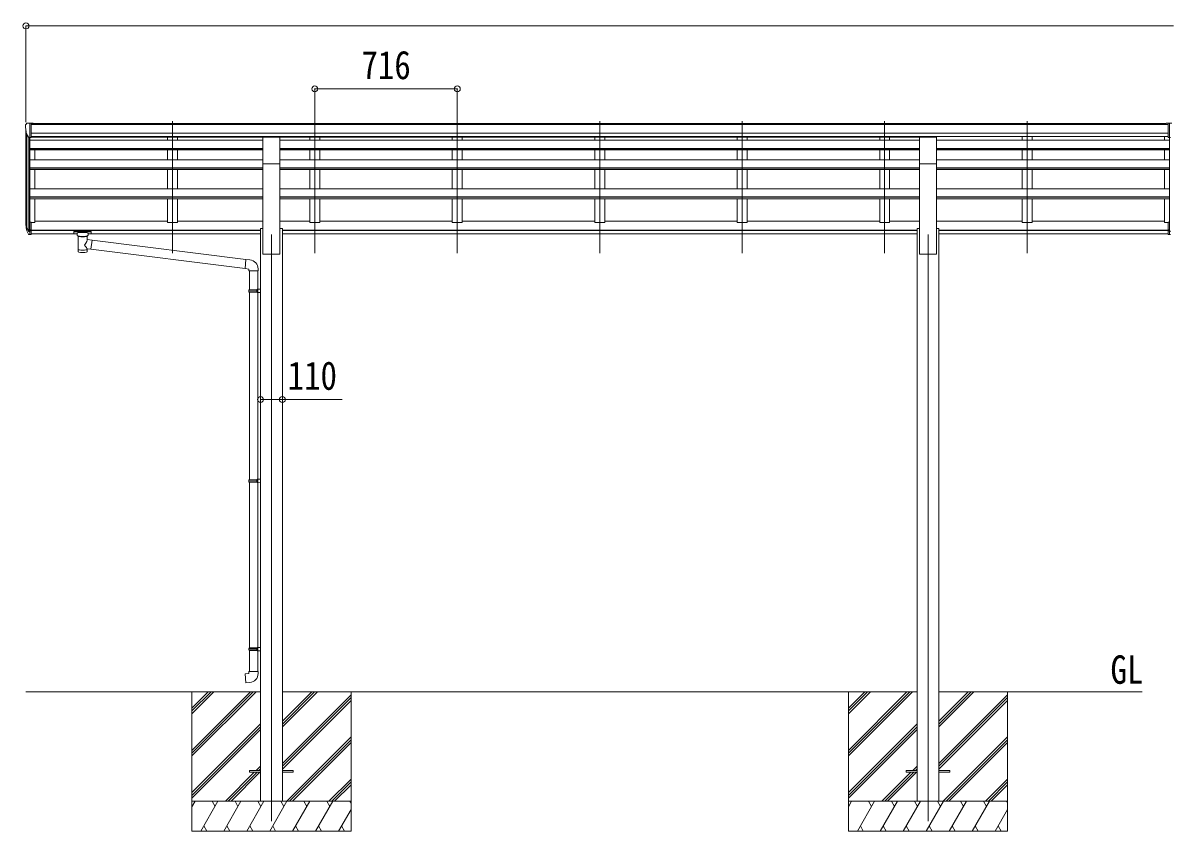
# Model space of a CAD drawing. Units: millimetres at full size, sheet at 1:30. Extents: x -8385 to 8479, y -5853 to 5787.
# Drawn here: x -241 to 5525, y -3666 to 397 of the extents above; entities that cross this region are included whole.
import ezdxf
from ezdxf.enums import TextEntityAlignment as Align

# ---------------------------------------------------------------- set-up
doc = ezdxf.new("R2010")
doc.units = ezdxf.units.MM
doc.header["$LTSCALE"] = 30
doc.header["$PDMODE"] = 32
doc.header["$PDSIZE"] = 30
for name, color, linetype, lineweight in [('0-0_0', 7, 'Continuous', 9), ('0-1_本体', 4, 'Continuous', 9), ('0-2_部品', 7, 'Continuous', 9), ('0-8_PARTS2', 2, 'Continuous', 9), ('0-A_寸法', 6, 'Continuous', 9)]:
    doc.layers.add(name, color=color, linetype=linetype, lineweight=lineweight)
doc.styles.add('ＭＳ ゴシック', font='')
doc.styles.get('ＭＳ ゴシック').set_extended_font_data('MS Gothic')

msp = doc.modelspace()

# ---------------------------------------------------------------- linework, layer by layer
at = {"layer": '0-0_0'}
for p, q in [((-225.87, -2966.27), (953.13, -2966.27)), ((608.13, -2966.27), (608.13, -3666.27)), ((608.13, -3260.44), (902.31, -2966.27)), ((608.13, -3274.59), (916.45, -2966.27)), ((608.13, -3288.73), (930.6, -2966.27)), ((608.13, -3076.6), (718.46, -2966.27)), ((608.13, -3062.46), (704.32, -2966.27)), ((608.13, -3048.31), (690.18, -2966.27)), ((1063.13, -3113.81), (1210.68, -2966.27)), ((1063.13, -3142.1), (1238.96, -2966.27)), ((1063.13, -3127.95), (1224.82, -2966.27)), ((1063.13, -2966.27), (4253.13, -2966.27)), ((1063.13, -3325.94), (1408.13, -2980.95)), ((1063.13, -3340.08), (1408.13, -2995.09)), ((1408.13, -2966.27), (1408.13, -3666.27)), ((3908.13, -2966.27), (3908.13, -3666.27)), ((3908.13, -3260.44), (4202.31, -2966.27)), ((3908.13, -3274.59), (4216.45, -2966.27)), ((3908.13, -3288.73), (4230.6, -2966.27)), ((3908.13, -3076.6), (4018.46, -2966.27)), ((3908.13, -3062.46), (4004.32, -2966.27)), ((3908.13, -3048.31), (3990.18, -2966.27)), ((4363.13, -2966.27), (5384.13, -2966.27)), ((4363.13, -3142.1), (4538.96, -2966.27)), ((4363.13, -3127.95), (4524.82, -2966.27)), ((4363.13, -3113.81), (4510.68, -2966.27)), ((4363.13, -3325.94), (4708.13, -2980.95)), ((4363.13, -3340.08), (4708.13, -2995.09)), ((4708.13, -2966.27), (4708.13, -3666.27)), ((1063.13, -3354.23), (1408.13, -3009.23)), ((4363.13, -3354.23), (4708.13, -3009.23)), ((608.13, -3472.57), (953.13, -3127.58)), ((608.13, -3486.72), (953.13, -3141.72)), ((608.13, -3500.86), (953.13, -3155.86)), ((3908.13, -3472.57), (4253.13, -3127.58)), ((3908.13, -3486.72), (4253.13, -3141.72)), ((3908.13, -3500.86), (4253.13, -3155.86)), ((1084.94, -3516.27), (1408.13, -3193.08)), ((1099.08, -3516.27), (1408.13, -3207.22)), ((1113.23, -3516.27), (1408.13, -3221.36)), ((4384.94, -3516.27), (4708.13, -3193.08)), ((4399.08, -3516.27), (4708.13, -3207.22)), ((4413.23, -3516.27), (4708.13, -3221.36)), ((931.07, -3361.77), (953.13, -3339.71)), ((4231.07, -3361.77), (4253.13, -3339.71)), ((776.57, -3516.27), (922.07, -3370.77)), ((790.72, -3516.27), (936.22, -3370.77)), ((804.86, -3516.27), (950.36, -3370.77)), ((945.22, -3361.77), (953.13, -3353.85)), ((4076.57, -3516.27), (4222.07, -3370.77)), ((4090.72, -3516.27), (4236.22, -3370.77)), ((4104.86, -3516.27), (4250.36, -3370.77)), ((4245.22, -3361.77), (4253.13, -3353.85)), ((1297.07, -3516.27), (1408.13, -3405.21)), ((1311.22, -3516.27), (1408.13, -3419.35)), ((1325.36, -3516.27), (1408.13, -3433.49)), ((4597.07, -3516.27), (4708.13, -3405.21)), ((4611.22, -3516.27), (4708.13, -3419.35)), ((4625.36, -3516.27), (4708.13, -3433.49)), ((1408.13, -3516.27), (608.13, -3516.27)), ((608.13, -3543.77), (624.01, -3516.27)), ((652.88, -3666.27), (739.48, -3516.27)), ((724.48, -3542.25), (709.48, -3516.27)), ((768.35, -3666.27), (854.95, -3516.27)), ((839.95, -3542.25), (824.95, -3516.27)), ((883.82, -3666.27), (970.42, -3516.27)), ((955.42, -3542.25), (940.42, -3516.27)), ((999.29, -3666.27), (1085.89, -3516.27)), ((1070.89, -3542.25), (1055.89, -3516.27)), ((1114.76, -3666.27), (1201.36, -3516.27)), ((1186.36, -3542.25), (1171.36, -3516.27)), ((1230.23, -3666.27), (1316.83, -3516.27)), ((1286.83, -3516.27), (1301.83, -3542.25)), ((1402.3, -3516.27), (1408.13, -3526.37)), ((4708.13, -3516.27), (3908.13, -3516.27)), ((3908.13, -3543.77), (3924.01, -3516.27)), ((3952.88, -3666.27), (4039.48, -3516.27)), ((4024.48, -3542.25), (4009.48, -3516.27)), ((4068.35, -3666.27), (4154.95, -3516.27)), ((4139.95, -3542.25), (4124.95, -3516.27)), ((4183.82, -3666.27), (4270.42, -3516.27)), ((4255.42, -3542.25), (4240.42, -3516.27)), ((4299.29, -3666.27), (4385.89, -3516.27)), ((4370.89, -3542.25), (4355.89, -3516.27)), ((4414.76, -3666.27), (4501.36, -3516.27)), ((4486.36, -3542.25), (4471.36, -3516.27)), ((4530.23, -3666.27), (4616.83, -3516.27)), ((4586.83, -3516.27), (4601.83, -3542.25)), ((4702.3, -3516.27), (4708.13, -3526.37)), ((1345.7, -3666.27), (1408.13, -3558.13)), ((4645.7, -3666.27), (4708.13, -3558.13)), ((608.13, -3666.27), (1408.13, -3666.27)), ((667.88, -3640.29), (682.87, -3666.27)), ((783.35, -3640.29), (798.35, -3666.27)), ((898.82, -3640.29), (913.82, -3666.27)), ((1014.29, -3640.29), (1029.29, -3666.27)), ((1129.76, -3640.29), (1144.76, -3666.27)), ((1245.23, -3640.29), (1260.23, -3666.27)), ((1360.7, -3640.29), (1375.7, -3666.27)), ((3908.13, -3666.27), (4708.13, -3666.27)), ((3967.88, -3640.29), (3982.87, -3666.27)), ((4083.35, -3640.29), (4098.35, -3666.27)), ((4198.82, -3640.29), (4213.82, -3666.27)), ((4314.29, -3640.29), (4329.29, -3666.27)), ((4429.76, -3640.29), (4444.76, -3666.27)), ((4545.23, -3640.29), (4560.23, -3666.27)), ((4660.7, -3640.29), (4675.7, -3666.27))]:
    msp.add_line(p, q, dxfattribs=at)
at = {"layer": '0-1_本体'}
for p, q in [((-199.37, -107.84), (5505.63, -107.84)), ((-199.37, -113.2), (5515.63, -113.2)), ((-225.87, -607), (-225.87, -144.59)), ((-221.59, -163.39), (-221.59, -631.26)), ((-199.37, -156.72), (5515.63, -156.72)), ((-211.87, -178.75), (-211.87, -649.26)), ((-205.87, -178.22), (-205.87, -604.83)), ((965.63, -192.62), (-205.87, -192.62)), ((-199.37, -174.39), (5515.63, -174.39)), ((965.63, -176.76), (-199.37, -176.76)), ((485.13, -176.76), (485.13, -193.03)), ((535.13, -176.76), (535.13, -193.03)), ((1050.63, -176.88), (4265.63, -176.88)), ((4265.63, -192.62), (1050.63, -192.62)), ((1201.13, -176.76), (1201.13, -193.03)), ((1251.13, -176.76), (1251.13, -193.03)), ((1917.13, -176.76), (1917.13, -193.03)), ((1967.13, -176.76), (1967.13, -193.03)), ((2633.13, -176.76), (2633.13, -193.03)), ((2683.13, -176.76), (2683.13, -193.03)), ((3349.13, -176.76), (3349.13, -193.03)), ((3399.13, -176.76), (3399.13, -193.03)), ((4065.13, -176.88), (4065.13, -192.62)), ((4115.13, -176.88), (4115.13, -192.62)), ((5522.13, -192.62), (4350.63, -192.62)), ((4781.13, -174.39), (4781.13, -193.03)), ((4831.13, -174.39), (4831.13, -193.03)), ((5497.13, -174.39), (5497.13, -193.03)), ((5522.13, -178.22), (5522.13, -604.83)), ((-205.87, -234.32), (965.63, -234.32)), ((-205.87, -236.01), (965.63, -236.01)), ((-205.87, -240.42), (965.63, -240.42)), ((-180.87, -291.39), (-180.87, -240.42)), ((485.13, -240.42), (485.13, -246.18)), ((485.13, -240.42), (485.13, -291.39)), ((535.13, -240.42), (535.13, -246.18)), ((535.13, -240.42), (535.13, -291.39)), ((1050.63, -234.32), (4265.63, -234.32)), ((1050.63, -236.01), (4265.63, -236.01)), ((1050.63, -240.42), (4265.63, -240.42)), ((1201.13, -240.42), (1201.13, -246.18)), ((1201.13, -240.42), (1201.13, -291.39)), ((1251.13, -240.42), (1251.13, -291.4)), ((1251.13, -240.83), (1251.13, -246.6)), ((1917.13, -240.42), (1917.13, -291.4)), ((1917.13, -240.83), (1917.13, -246.6)), ((1967.13, -240.42), (1967.13, -291.4)), ((1967.13, -240.83), (1967.13, -246.6)), ((2633.13, -240.42), (2633.13, -291.4)), ((2633.13, -240.83), (2633.13, -246.6)), ((2683.13, -240.42), (2683.13, -291.4)), ((2683.13, -240.83), (2683.13, -246.6)), ((3349.13, -240.42), (3349.13, -291.4)), ((3349.13, -240.83), (3349.13, -246.6)), ((3399.13, -240.42), (3399.13, -291.4)), ((3399.13, -240.83), (3399.13, -246.6)), ((4065.13, -240.42), (4065.13, -291.4)), ((4065.13, -240.83), (4065.13, -246.6)), ((4115.13, -240.42), (4115.13, -291.4)), ((4115.13, -240.83), (4115.13, -246.6)), ((4350.63, -234.32), (5522.13, -234.32)), ((4350.63, -236.01), (5522.13, -236.01)), ((4350.63, -240.42), (5522.13, -240.42)), ((4781.13, -240.43), (4781.13, -246.2)), ((4781.13, -240.43), (4781.13, -291.4)), ((4831.13, -240.43), (4831.13, -246.2)), ((4831.13, -240.43), (4831.13, -291.4)), ((5497.13, -240.42), (5497.13, -291.4)), ((-205.87, -291.4), (965.63, -291.4)), ((-205.87, -332.06), (965.63, -332.06)), ((-205.87, -333.74), (965.63, -333.74)), ((-205.87, -340.46), (965.63, -340.46)), ((-180.87, -437.14), (-180.87, -340.45)), ((485.13, -340.45), (485.13, -437.14)), ((535.13, -340.45), (535.13, -437.14)), ((965.63, -766.26), (965.63, -310.63)), ((1050.63, -291.4), (4265.63, -291.4)), ((1050.63, -766.26), (1050.63, -310.63)), ((1050.63, -332.06), (4265.63, -332.06)), ((1050.63, -333.74), (4265.63, -333.74)), ((1050.63, -340.46), (4265.63, -340.46)), ((1201.13, -340.45), (1201.13, -437.14)), ((1251.13, -340.45), (1251.13, -437.14)), ((1917.13, -340.86), (1917.13, -437.14)), ((1967.13, -340.86), (1967.13, -437.14)), ((2633.13, -340.86), (2633.13, -437.14)), ((2683.13, -340.86), (2683.13, -437.14)), ((3349.13, -340.86), (3349.13, -437.14)), ((3399.13, -340.86), (3399.13, -437.14)), ((4065.13, -340.86), (4065.13, -437.14)), ((4115.13, -340.86), (4115.13, -437.14)), ((4265.63, -766.26), (4265.63, -310.63)), ((4350.63, -291.4), (5522.13, -291.4)), ((4350.63, -766.26), (4350.63, -310.63)), ((4350.63, -332.06), (5522.13, -332.06)), ((4350.63, -333.74), (5522.13, -333.74)), ((4350.63, -340.46), (5522.13, -340.46)), ((4781.13, -340.46), (4781.13, -437.14)), ((4831.13, -340.46), (4831.13, -437.14)), ((5497.13, -340.46), (5497.13, -437.14)), ((-205.87, -437.14), (965.63, -437.14)), ((1050.63, -437.14), (4265.63, -437.14)), ((4350.63, -437.14), (5522.13, -437.14)), ((965.63, -476.6), (-205.87, -476.6)), ((965.63, -478.28), (-205.87, -478.28)), ((965.63, -487.32), (-205.87, -487.32)), ((-180.87, -605.65), (-180.87, -487.74)), ((485.13, -487.32), (485.13, -605.65)), ((4265.63, -476.6), (1050.63, -476.6)), ((4265.63, -478.28), (1050.63, -478.28)), ((4265.63, -487.32), (1050.63, -487.32)), ((1201.13, -487.32), (1201.13, -605.65)), ((1917.13, -487.32), (1917.13, -605.65)), ((2633.13, -487.32), (2633.13, -605.65)), ((3349.13, -487.32), (3349.13, -605.65)), ((4065.13, -487.32), (4065.13, -605.65)), ((5522.13, -476.6), (4350.63, -476.6)), ((5522.13, -478.28), (4350.63, -478.28)), ((5522.13, -487.32), (4350.63, -487.32)), ((4781.13, -487.32), (4781.13, -605.65)), ((5497.13, -487.32), (5497.13, -605.65)), ((-199.37, -605.65), (-180.87, -605.65)), ((-180.87, -600.44), (485.13, -600.44)), ((535.13, -600.44), (965.63, -600.44)), ((1050.63, -600.44), (1201.13, -600.44)), ((1251.13, -600.44), (1917.13, -600.44)), ((1967.13, -600.44), (2633.13, -600.44)), ((2683.13, -600.44), (3349.13, -600.44)), ((3399.13, -600.44), (4065.13, -600.44)), ((4115.13, -600.44), (4265.63, -600.44)), ((4350.63, -600.44), (4781.13, -600.44)), ((4831.13, -600.44), (5497.13, -600.44)), ((5515.63, -605.65), (5497.13, -605.65)), ((-199.37, -644.75), (953.13, -644.75)), ((-199.37, -646.13), (953.13, -646.13)), ((-199.37, -663.3), (32.13, -663.3)), ((86.13, -663.3), (953.13, -663.3)), ((953.13, -636.26), (953.13, -3516.26)), ((953.13, -636.26), (965.63, -636.26)), ((1050.63, -636.26), (1063.13, -636.26)), ((1063.13, -636.26), (1063.13, -3516.26)), ((1063.13, -644.75), (4253.13, -644.75)), ((1063.13, -646.13), (4253.13, -646.13)), ((1063.13, -663.3), (4253.13, -663.3)), ((4253.13, -636.26), (4253.13, -3516.26)), ((4253.13, -636.26), (4265.63, -636.26)), ((4350.63, -636.26), (4363.13, -636.26)), ((4363.13, -636.26), (4363.13, -3516.26)), ((4363.13, -644.75), (5515.63, -644.75)), ((4363.13, -646.13), (5515.63, -646.13)), ((4363.13, -663.3), (5515.63, -663.3)), ((965.63, -766.26), (1050.63, -766.26)), ((4265.63, -766.26), (4350.63, -766.26))]:
    msp.add_line(p, q, dxfattribs=at)
for points in [[(535.13, -487.32), (535.13, -605.65), (485.13, -605.65)], [(1251.13, -487.32), (1251.13, -605.65), (1201.13, -605.65)], [(1967.13, -487.32), (1967.13, -605.65), (1917.13, -605.65)], [(2683.13, -487.32), (2683.13, -605.65), (2633.13, -605.65)], [(3399.13, -487.32), (3399.13, -605.65), (3349.13, -605.65)], [(4115.13, -487.32), (4115.13, -605.65), (4065.13, -605.65)], [(4831.13, -487.32), (4831.13, -605.65), (4781.13, -605.65)]]:
    msp.add_lwpolyline(points, dxfattribs=at)
at = {"layer": '0-2_部品'}
for p, q in [((-220.96, -106.81), (-225.03, -112.61)), ((-217.87, -106.24), (-220.2, -106.38)), ((-217.87, -106.24), (-199.37, -106.24)), ((-205.87, -179.22), (-205.87, -106.24)), ((-199.37, -106.24), (-189.37, -106.33)), ((-199.37, -178.22), (-199.37, -106.24)), ((-189.37, -107.84), (-189.37, -106.33)), ((5515.63, -106.24), (5505.63, -106.33)), ((5505.63, -107.84), (5505.63, -106.33)), ((5515.63, -178.22), (5515.63, -106.24)), ((5534.13, -106.24), (5515.63, -106.24)), ((5522.13, -179.22), (5522.13, -106.24)), ((-227.87, -115.61), (-227.87, -116.24)), ((-213.49, -177.41), (-222.77, -161.34)), ((-205.87, -179.22), (-211.08, -178.9)), ((-199.37, -178.22), (-205.87, -178.22)), ((965.63, -176.48), (1050.63, -176.48)), ((965.63, -310.63), (965.63, -176.48)), ((1050.63, -310.63), (1050.63, -176.48)), ((4265.63, -176.48), (4350.63, -176.48)), ((4265.63, -310.63), (4265.63, -176.48)), ((4350.63, -310.63), (4350.63, -176.48)), ((5515.63, -178.22), (5522.13, -178.22)), ((5522.13, -179.22), (5527.34, -178.9)), ((965.63, -310.63), (1050.63, -310.63)), ((4265.63, -310.63), (4350.63, -310.63)), ((-223.48, -630.87), (-213.31, -650.04)), ((-212.3, -648.79), (-222.06, -630.37)), ((-205.87, -604.83), (-205.87, -666.71)), ((-199.37, -604.83), (-205.87, -604.83)), ((-199.37, -604.83), (-199.37, -665.89)), ((5515.63, -604.83), (5515.63, -665.89)), ((5515.63, -604.83), (5522.13, -604.83)), ((5522.13, -604.83), (5522.13, -666.71)), ((-220.89, -647.72), (-213.31, -665.21)), ((-205.87, -649.54), (-211, -649.54)), ((-205.87, -651.54), (-210.71, -651.54)), ((-205.87, -666.71), (-210.71, -666.71)), ((-199.37, -643.14), (-205.87, -643.14)), ((-199.37, -648.54), (-205.87, -648.54)), ((-199.37, -665.89), (-205.87, -665.89)), ((15.63, -651.6), (15.63, -662.36)), ((15.63, -651.79), (15.63, -653.33)), ((17.63, -650.94), (100.63, -650.94)), ((17.63, -653.11), (100.63, -653.11)), ((17.63, -663.02), (32.13, -663.02)), ((32.13, -669.83), (32.13, -659.56)), ((36.23, -674.33), (36.21, -754.62)), ((82.03, -691.9), (82.03, -674.32)), ((86.13, -669.83), (86.13, -659.56)), ((86.13, -663.02), (100.63, -663.02)), ((102.63, -651.6), (102.63, -662.36)), ((5515.63, -643.14), (5522.13, -643.14)), ((5515.63, -648.54), (5522.13, -648.54)), ((5515.63, -665.89), (5522.13, -665.89)), ((5522.13, -649.54), (5527.27, -649.54)), ((5522.13, -651.54), (5526.98, -651.54)), ((5522.13, -666.71), (5526.98, -666.71)), ((107.25, -695.81), (82.03, -691.9)), ((82.05, -754.62), (82.03, -738)), ((82.03, -738.25), (100.23, -741.07)), ((107.25, -695.81), (100.23, -741.07)), ((875.21, -838.44), (100.23, -741.07)), ((107.25, -695.81), (879.22, -792.62)), ((900.05, -794.44), (879.22, -792.62)), ((895.13, -850.18), (941.13, -850.18)), ((897.13, -850.18), (897.13, -944.18)), ((939.13, -850.18), (939.13, -941.62)), ((941.13, -850.18), (941.13, -839.27)), ((895.13, -946.18), (896.13, -944.18)), ((895.13, -946.18), (939.13, -946.18)), ((895.13, -946.18), (895.13, -954.18)), ((895.13, -954.18), (939.13, -954.18)), ((895.13, -954.18), (896.13, -956.18)), ((896.13, -944.18), (939.13, -944.18)), ((896.13, -956.18), (939.13, -956.18)), ((897.13, -956.18), (897.13, -1899.95)), ((934.65, -946.18), (934.22, -944.18)), ((937.13, -941.68), (953.13, -941.21)), ((937.13, -943.68), (937.13, -941.68)), ((937.13, -943.68), (939.13, -943.68)), ((937.13, -958.68), (937.13, -956.68)), ((937.13, -958.68), (953.13, -959.15)), ((939.13, -958.74), (939.13, -1897.39)), ((953.13, -941.21), (953.13, -959.15)), ((895.13, -1901.95), (896.13, -1899.95)), ((895.13, -1901.95), (939.13, -1901.95)), ((895.13, -1901.95), (895.13, -1909.95)), ((896.13, -1899.95), (939.13, -1899.95)), ((934.65, -1901.95), (934.22, -1899.95)), ((937.13, -1897.45), (953.13, -1896.98)), ((937.13, -1899.45), (937.13, -1897.45)), ((937.13, -1899.45), (939.13, -1899.45)), ((953.13, -1896.98), (953.13, -1914.92)), ((895.13, -1909.95), (939.13, -1909.95)), ((895.13, -1909.95), (896.13, -1911.95)), ((896.13, -1911.95), (939.13, -1911.95)), ((897.13, -1911.95), (897.13, -2745.53)), ((937.13, -1914.45), (937.13, -1912.45)), ((937.13, -1914.45), (953.13, -1914.92)), ((939.13, -1914.51), (939.13, -2742.97)), ((895.13, -2747.53), (896.13, -2745.53)), ((895.13, -2747.53), (939.13, -2747.53)), ((895.13, -2747.53), (895.13, -2755.53)), ((895.13, -2755.53), (939.13, -2755.53)), ((895.13, -2755.53), (896.13, -2757.53)), ((896.13, -2745.53), (939.13, -2745.53)), ((896.13, -2757.53), (939.13, -2757.53)), ((897.13, -2757.53), (897.13, -2863.66)), ((934.65, -2747.53), (934.22, -2745.53)), ((937.13, -2743.03), (953.13, -2742.56)), ((937.13, -2745.03), (937.13, -2743.03)), ((937.13, -2745.03), (939.13, -2745.03)), ((937.13, -2760.03), (937.13, -2758.03)), ((937.13, -2760.03), (953.13, -2760.5)), ((939.13, -2760.08), (939.13, -2863.66)), ((953.13, -2742.56), (953.13, -2760.5)), ((895.13, -2863.66), (941.13, -2863.66)), ((895.13, -2873.66), (895.13, -2863.66)), ((941.13, -2863.66), (941.13, -2874.58))]:
    msp.add_line(p, q, dxfattribs=at)
at = {"layer": '0-2_部品', "color": 4}
for p, q in [((898.33, -3361.77), (898.33, -3370.77)), ((953.13, -3361.77), (898.33, -3361.77)), ((953.13, -3370.77), (898.33, -3370.77)), ((1117.93, -3361.77), (1063.13, -3361.77)), ((4198.33, -3361.77), (4198.33, -3370.77)), ((4253.13, -3361.77), (4198.33, -3361.77)), ((4253.13, -3370.77), (4198.33, -3370.77)), ((4417.93, -3361.77), (4363.13, -3361.77))]:
    msp.add_line(p, q, dxfattribs=at)
at = {"layer": '0-2_部品'}
for points in [[(15.63, -651.6), (15.67, -651.41), (15.75, -651.27), (15.85, -651.17), (15.95, -651.11), (16.07, -651.07), (16.37, -651.01), (16.86, -650.96), (17.4, -650.94), (17.63, -650.94)], [(15.63, -662.36), (15.67, -662.56), (15.75, -662.69), (15.85, -662.79), (15.95, -662.85), (16.07, -662.89), (16.37, -662.95), (16.86, -663), (17.4, -663.02), (17.63, -663.02)], [(32.17, -669.78), (32.15, -670.13), (32.39, -671.09), (32.91, -671.97), (33.72, -672.81), (34.83, -673.61), (36.23, -674.33)], [(82.03, -674.32), (82.26, -674.23), (83.62, -673.49), (84.73, -672.64), (85.49, -671.78), (85.95, -670.88), (86.12, -669.99)], [(100.63, -650.94), (100.98, -650.94), (101.51, -650.97), (101.96, -651.02), (102.27, -651.09), (102.44, -651.19), (102.56, -651.33), (102.62, -651.51), (102.63, -651.6)], [(100.63, -663.02), (100.98, -663.02), (101.51, -662.99), (101.96, -662.94), (102.27, -662.87), (102.44, -662.77), (102.56, -662.63), (102.62, -662.45), (102.63, -662.36)], [(879.22, -792.62), (875.21, -838.44), (895.13, -840.18), (895.13, -850.18)], [(934.65, -946.18), (934.65, -954.18), (934.22, -956.18)], [(937.13, -956.68), (939.13, -956.68), (939.13, -943.68)], [(934.65, -1901.95), (934.65, -1909.95), (934.22, -1911.95)], [(937.13, -1912.45), (939.13, -1912.45), (939.13, -1899.45)], [(934.65, -2747.53), (934.65, -2755.53), (934.22, -2757.53)], [(937.13, -2758.03), (939.13, -2758.03), (939.13, -2745.03)], [(900.05, -2919.41), (879.22, -2921.23), (875.21, -2875.41), (895.13, -2873.66)]]:
    msp.add_lwpolyline(points, dxfattribs=at)
at = {"layer": '0-2_部品', "color": 4}
for points in [[(1117.93, -3361.77), (1117.93, -3370.77), (1063.13, -3370.77)], [(4417.93, -3361.77), (4417.93, -3370.77), (4363.13, -3370.77)]]:
    msp.add_lwpolyline(points, dxfattribs=at)
at = {"layer": '0-2_部品'}
for centre, radius, start, end in [((-224.87, -115.61), 3, 93, 180), ((-220.14, -107.38), 1, 93.5, 145), ((-25.87, -116.24), 202, 180, 192.90261), ((-210.89, -175.91), 3, 210, 266.5), ((-137.21, -608.7), 89.07, 174.49576, 194.41188), ((-137.92, -604.42), 88.05, 177.22392, 197.21071), ((-92.65, -611.64), 133.22, 183.27987, 195.71302), ((-210.71, -648.54), 3, 210, 270), ((-210.71, -663.71), 3, 210, 270), ((-211, -648.04), 1.5, 210, 270), ((896.13, -839.27), 45, 0, 85), ((896.13, -2874.58), 45, 275, 0)]:
    msp.add_arc(centre, radius, start, end, dxfattribs=at)
for centre, major_axis, ratio, start_param, end_param in [((17.63, -653.33), (2, 0), 0.109601, 1.5707963, 3.1415927), ((59.13, -659.56), (27, 0), 0.122176, 6.2831853, 9.424778), ((59.14, -674.79), (-22.91, 0.42), 0.072511, 0.0008029, 1.5715993), ((59.14, -676.41), (-22.91, 0.42), 0.072511, 0.0008029, 1.5715993), ((59.12, -674.79), (22.92, 0.42), 0.07247, 4.71158, 6.2823764), ((59.12, -676.41), (22.92, 0.42), 0.07247, 4.71158, 6.2823764), ((70.13, -669.83), (16, 0), 0.361356, 6.2636979, 6.2831853), ((100.63, -653.33), (2, 0), 0.109601, 0, 1.5707963), ((59.13, -742.18), (22.91, 0), 0.122865, 3.1415927, 6.2831853), ((59.13, -718.45), (-22.81, -26.62), 0.234429, 1.6855472, 3.1268519), ((61.69, -715.8), (20.32, -22.25), 0.045535, 0.0389954, 1.3075346), ((59.13, -754.62), (22.92, 0), 0.101955, 3.1415499, 6.2833984)]:
    msp.add_ellipse(centre, major_axis=major_axis, ratio=ratio, start_param=start_param, end_param=end_param, dxfattribs=at)
at = {"layer": '0-8_PARTS2'}
for p, q in [((510.13, -760.06), (510.13, -97.54)), ((1226.13, -760.06), (1226.13, -97.54)), ((1942.13, -760.06), (1942.13, -97.54)), ((2658.13, -760.06), (2658.13, -97.54)), ((3374.13, -760.06), (3374.13, -97.54)), ((4090.13, -760.06), (4090.13, -97.54)), ((4806.13, -760.06), (4806.13, -97.54)), ((1008.13, -666.27), (1008.13, -3616.27)), ((4308.13, -666.27), (4308.13, -3616.27))]:
    msp.add_line(p, q, dxfattribs=at)
at = {"layer": '0-A_寸法'}
for p, q in [((-225.87, 382.09), (-225.87, -102.09)), ((-225.87, 382.09), (5542.13, 382.09)), ((1226.13, 65.47), (1942.13, 65.47)), ((1226.13, 65.47), (1226.13, -102.09)), ((1942.13, 65.47), (1942.13, -102.09)), ((953.13, -1496.45), (1063.13, -1496.45)), ((1063.13, -1496.45), (1363.13, -1496.45))]:
    msp.add_line(p, q, dxfattribs=at)
for p in [(-225.87, 382.09), (1226.13, 65.47), (1942.13, 65.47), (953.13, -1496.45), (1063.13, -1496.45)]:
    msp.add_point(p, dxfattribs=at)

# ---------------------------------------------------------------- texts
at = {"layer": '0-0_0', "style": 'ＭＳ ゴシック', "width": 0.85}
msp.add_text('GL', height=143, dxfattribs=at).set_placement((5225.09, -2968.7), align=Align.BOTTOM_LEFT)
at = {"layer": '0-A_寸法', "color": 7, "style": 'ＭＳ ゴシック', "width": 0.85}
for s, p in [('716', (1460.38, 71.47)), ('110', (1089.38, -1490.45))]:
    msp.add_text(s, height=143, dxfattribs=at).set_placement(p, align=Align.BOTTOM_LEFT)

doc.saveas('drawing.dxf')
